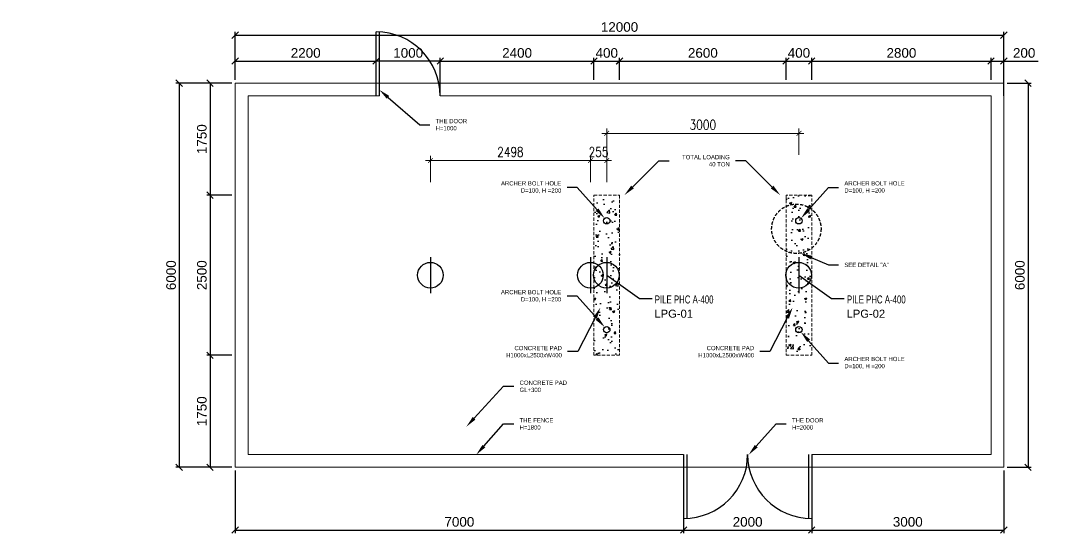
# Model space of a CAD drawing. Extents: x -1041800 to 1211622, y -13029 to 106851.
# Drawn here: x 88955 to 105167, y 17545 to 25549 of the extents above; entities that cross this region are included whole.
import ezdxf
from ezdxf import colors
from ezdxf.entities.mleader import LeaderData, LeaderLine
from ezdxf.math import Vec2, Vec3

# ---------------------------------------------------------------- set-up
doc = ezdxf.new("R2010")
doc.units = 0
doc.header["$MEASUREMENT"] = 0
doc.linetypes.add('CONTINOUS', pattern=[0])
doc.linetypes.add('DASHEDX2', pattern=[1.5, 1, -0.5])
doc.layers.get('0').update_dxf_attribs({"lineweight": 5})
doc.layers.add('Dimension', color=14, linetype='Continuous')
doc.layers.add('VAN', color=7, linetype='Continuous')
doc.layers.add('SUPPORT', color=251, linetype='Continuous', lineweight=5)
doc.styles.add('Arial_1', font='arial.ttf', dxfattribs={"height": 45})
doc.styles.add('DIM', font='romans.shx', dxfattribs={"width": 0.8})
doc.styles.get("Standard").update_dxf_attribs({"font": 'arial.ttf'})
doc.dimstyles.new('20', dxfattribs={"dimscale": 20, "dimtxt": 2, "dimasz": 1, "dimexe": 1, "dimexo": 0, "dimgap": 0.8, "dimtad": 1, "dimdec": 0, "dimzin": 13, "dimdsep": 46, "dimtxsty": 'Standard', "dimblk": 'ARCHTICK', "dimcen": 1, "dimdle": 1, "dimclrd": 14, "dimclre": 14, "dimclrt": 3, "dimadec": 0, "dimazin": 0, "dimtfac": 1, "dimtdec": 0, "dimtix": 1, "dimtmove": 1, "dimatfit": 3, "dimldrblk": 'ARCHTICK', "dimfxl": 8, "dimfxlon": 1, "dimtolj": 1, "dimtzin": 13, "dimarcsym": 0})
doc.dimstyles.new('AD-75', dxfattribs={"dimscale": 75, "dimtxt": 2, "dimasz": 1, "dimexe": 1, "dimexo": 0, "dimgap": 0.8, "dimtad": 1, "dimdec": 0, "dimzin": 0, "dimdsep": 46, "dimtxsty": 'DIM', "dimblk": 'ARCHTICK', "dimcen": 0.09, "dimdle": 1, "dimclrd": 14, "dimclre": 14, "dimclrt": 7, "dimadec": 0, "dimazin": 0, "dimtfac": 1, "dimtdec": 0, "dimtix": 1, "dimtmove": 2, "dimatfit": 3, "dimldrblk": 'DOT', "dimfxl": 4.5, "dimfxlon": 1, "dimtolj": 1, "dimtzin": 0, "dimlwd": 13, "dimlwe": 13, "dimarcsym": 0})
doc.dimstyles.new('TL100', dxfattribs={"dimscale": 0, "dimtxt": 200, "dimasz": 100, "dimexe": 50, "dimexo": 50, "dimgap": 50, "dimtad": 1, "dimdec": 0, "dimtxsty": 'Standard', "dimblk": 'OBLIQUE', "dimcen": 2.5, "dimclrd": 6, "dimclre": 6, "dimclrt": 3, "dimadec": 0, "dimazin": 0, "dimtfac": 1, "dimtdec": 0, "dimtmove": 0, "dimatfit": 3, "dimldrblk": 'OBLIQUE', "dimfxl": 1, "dimarcsym": 0})

# ---------------------------------------------------------------- blocks, each defined once
blk = doc.blocks.new('_Oblique')
at = {"color": 0, "linetype": 'ByBlock', "lineweight": -2}
blk.add_line((-0.5, -0.5), (0.5, 0.5), dxfattribs=at)
blk = doc.blocks.new('*D136')
at = {"layer": 'Defpoints', "color": 0, "transparency": 16777216}
for p in [(104302, 24575), (104302, 18575), (104680, 18575)]:
    blk.add_point(p, dxfattribs=at)
at = {"layer": 'VAN', "color": 6, "lineweight": -2, "transparency": 16777216}
for p, q in [((104352, 24575), (104730, 24575)), ((104680, 24575), (104680, 18575)), ((104352, 18575), (104730, 18575))]:
    blk.add_line(p, q, dxfattribs=at)
at = {"layer": 'VAN', "color": 6, "lineweight": -2, "transparency": 16777216, "xscale": 100, "yscale": 100, "zscale": 100}
for p, rotation in [((104680, 24575), 90), ((104680, 18575), 270)]:
    blk.add_blockref('_Oblique', p, dxfattribs=dict(at, rotation=rotation))
at = {"layer": 'VAN', "color": 3, "transparency": 16777216, "insert": (104553, 21575), "char_height": 150, "attachment_point": 5, "rotation": 90}
blk.add_mtext('6000', dxfattribs=at)
blk = doc.blocks.new('*D137')
at = {"layer": 'Defpoints', "color": 0, "transparency": 16777216}
for p in [(104302, 25324), (92302, 24575), (104302, 24325)]:
    blk.add_point(p, dxfattribs=at)
at = {"layer": 'VAN', "color": 6, "lineweight": -2, "transparency": 16777216}
for p, q in [((92302, 24625), (92302, 25374)), ((92302, 25324), (104302, 25324)), ((104302, 24375), (104302, 25374))]:
    blk.add_line(p, q, dxfattribs=at)
at = {"layer": 'VAN', "color": 6, "lineweight": -2, "transparency": 16777216, "xscale": 100, "yscale": 100, "zscale": 100, "rotation": 180}
blk.add_blockref('_Oblique', (92302, 25324), dxfattribs=at)
at = {"layer": 'VAN', "color": 6, "lineweight": -2, "transparency": 16777216, "xscale": 100, "yscale": 100, "zscale": 100}
blk.add_blockref('_Oblique', (104302, 25324), dxfattribs=at)
at = {"layer": 'VAN', "color": 3, "transparency": 16777216, "insert": (98302, 25451), "char_height": 150, "attachment_point": 5}
blk.add_mtext('12000', dxfattribs=at)
blk = doc.blocks.new('*D148')
at = {"layer": 'Defpoints', "color": 0, "transparency": 16777216}
for p in [(94503, 24920), (92302, 24575), (94503, 24575)]:
    blk.add_point(p, dxfattribs=at)
at = {"layer": 'VAN', "color": 6, "lineweight": -2, "transparency": 16777216}
for p, q in [((92302, 24625), (92302, 24970)), ((94503, 24625), (94503, 24970)), ((92302, 24920), (94503, 24920))]:
    blk.add_line(p, q, dxfattribs=at)
at = {"layer": 'VAN', "color": 6, "lineweight": -2, "transparency": 16777216, "xscale": 100, "yscale": 100, "zscale": 100, "rotation": 180}
blk.add_blockref('_Oblique', (92302, 24920), dxfattribs=at)
at = {"layer": 'VAN', "color": 6, "lineweight": -2, "transparency": 16777216, "xscale": 100, "yscale": 100, "zscale": 100}
blk.add_blockref('_Oblique', (94503, 24920), dxfattribs=at)
at = {"layer": 'VAN', "color": 3, "transparency": 16777216, "insert": (93403, 25046), "char_height": 150, "attachment_point": 5}
blk.add_mtext('2200', dxfattribs=at)
blk = doc.blocks.new('*D138')
at = {"layer": 'Defpoints', "color": 0, "transparency": 16777216}
for p in [(97903, 24920), (97903, 24575), (95503, 24375)]:
    blk.add_point(p, dxfattribs=at)
at = {"layer": 'VAN', "color": 6, "lineweight": -2, "transparency": 16777216}
for p, q in [((95503, 24425), (95503, 24970)), ((97903, 24625), (97903, 24970)), ((95503, 24920), (97903, 24920))]:
    blk.add_line(p, q, dxfattribs=at)
at = {"layer": 'VAN', "color": 6, "lineweight": -2, "transparency": 16777216, "xscale": 100, "yscale": 100, "zscale": 100, "rotation": 180}
blk.add_blockref('_Oblique', (95503, 24920), dxfattribs=at)
at = {"layer": 'VAN', "color": 6, "lineweight": -2, "transparency": 16777216, "xscale": 100, "yscale": 100, "zscale": 100}
blk.add_blockref('_Oblique', (97903, 24920), dxfattribs=at)
at = {"layer": 'VAN', "color": 3, "transparency": 16777216, "insert": (96703, 25046), "char_height": 150, "attachment_point": 5}
blk.add_mtext('2400', dxfattribs=at)
blk = doc.blocks.new('*D139')
at = {"layer": 'Defpoints', "color": 0, "transparency": 16777216}
for p in [(98303, 24920), (97903, 24575), (98303, 24575)]:
    blk.add_point(p, dxfattribs=at)
at = {"layer": 'VAN', "color": 6, "lineweight": -2, "transparency": 16777216}
for p, q in [((97903, 24625), (97903, 24970)), ((98303, 24625), (98303, 24970)), ((97903, 24920), (98303, 24920))]:
    blk.add_line(p, q, dxfattribs=at)
at = {"layer": 'VAN', "color": 6, "lineweight": -2, "transparency": 16777216, "xscale": 100, "yscale": 100, "zscale": 100, "rotation": 180}
blk.add_blockref('_Oblique', (97903, 24920), dxfattribs=at)
at = {"layer": 'VAN', "color": 6, "lineweight": -2, "transparency": 16777216, "xscale": 100, "yscale": 100, "zscale": 100}
blk.add_blockref('_Oblique', (98303, 24920), dxfattribs=at)
at = {"layer": 'VAN', "color": 3, "transparency": 16777216, "insert": (98103, 25046), "char_height": 150, "attachment_point": 5}
blk.add_mtext('400', dxfattribs=at)
blk = doc.blocks.new('*D140')
at = {"layer": 'Defpoints', "color": 0, "transparency": 16777216}
for p in [(104102, 24920), (101303, 24575), (104102, 24575)]:
    blk.add_point(p, dxfattribs=at)
at = {"layer": 'VAN', "color": 6, "lineweight": -2, "transparency": 16777216}
for p, q in [((101303, 24625), (101303, 24970)), ((104102, 24625), (104102, 24970)), ((101303, 24920), (104102, 24920))]:
    blk.add_line(p, q, dxfattribs=at)
at = {"layer": 'VAN', "color": 6, "lineweight": -2, "transparency": 16777216, "xscale": 100, "yscale": 100, "zscale": 100, "rotation": 180}
blk.add_blockref('_Oblique', (101303, 24920), dxfattribs=at)
at = {"layer": 'VAN', "color": 6, "lineweight": -2, "transparency": 16777216, "xscale": 100, "yscale": 100, "zscale": 100}
blk.add_blockref('_Oblique', (104102, 24920), dxfattribs=at)
at = {"layer": 'VAN', "color": 3, "transparency": 16777216, "insert": (102703, 25046), "char_height": 150, "attachment_point": 5}
blk.add_mtext('2800', dxfattribs=at)
blk = doc.blocks.new('*D149')
at = {"layer": 'Defpoints', "color": 0, "transparency": 16777216}
for p in [(104302, 24920), (104102, 24575), (104302, 24575)]:
    blk.add_point(p, dxfattribs=at)
at = {"layer": 'VAN', "color": 6, "lineweight": -2, "transparency": 16777216}
for p, q in [((104102, 24625), (104102, 24970)), ((104302, 24625), (104302, 24970)), ((104102, 24920), (104302, 24920)), ((104302, 24920), (104836, 24920))]:
    blk.add_line(p, q, dxfattribs=at)
at = {"layer": 'VAN', "color": 6, "lineweight": -2, "transparency": 16777216, "xscale": 100, "yscale": 100, "zscale": 100, "rotation": 180}
blk.add_blockref('_Oblique', (104102, 24920), dxfattribs=at)
at = {"layer": 'VAN', "color": 6, "lineweight": -2, "transparency": 16777216, "xscale": 100, "yscale": 100, "zscale": 100}
blk.add_blockref('_Oblique', (104302, 24920), dxfattribs=at)
at = {"layer": 'VAN', "color": 3, "transparency": 16777216, "insert": (104619, 25046), "char_height": 150, "attachment_point": 5}
blk.add_mtext('200', dxfattribs=at)
blk = doc.blocks.new('*D150')
at = {"layer": 'Defpoints', "color": 0, "transparency": 16777216}
for p in [(92302, 24575), (91909, 22825), (92302, 22825)]:
    blk.add_point(p, dxfattribs=at)
at = {"layer": 'VAN', "color": 6, "lineweight": -2, "transparency": 16777216}
for p, q in [((92252, 24575), (91859, 24575)), ((91909, 24575), (91909, 22825)), ((92252, 22825), (91859, 22825))]:
    blk.add_line(p, q, dxfattribs=at)
at = {"layer": 'VAN', "color": 6, "lineweight": -2, "transparency": 16777216, "xscale": 100, "yscale": 100, "zscale": 100}
for p, rotation in [((91909, 24575), 90), ((91909, 22825), 270)]:
    blk.add_blockref('_Oblique', p, dxfattribs=dict(at, rotation=rotation))
at = {"layer": 'VAN', "color": 3, "transparency": 16777216, "insert": (91782, 23700), "char_height": 150, "attachment_point": 5, "rotation": 90}
blk.add_mtext('1750', dxfattribs=at)
blk = doc.blocks.new('*D141')
at = {"layer": 'Defpoints', "color": 0, "transparency": 16777216}
for p in [(92302, 22825), (91909, 20325), (92302, 20325)]:
    blk.add_point(p, dxfattribs=at)
at = {"layer": 'VAN', "color": 6, "lineweight": -2, "transparency": 16777216}
for p, q in [((92252, 22825), (91859, 22825)), ((91909, 22825), (91909, 20325)), ((92252, 20325), (91859, 20325))]:
    blk.add_line(p, q, dxfattribs=at)
at = {"layer": 'VAN', "color": 6, "lineweight": -2, "transparency": 16777216, "xscale": 100, "yscale": 100, "zscale": 100}
for p, rotation in [((91909, 22825), 90), ((91909, 20325), 270)]:
    blk.add_blockref('_Oblique', p, dxfattribs=dict(at, rotation=rotation))
at = {"layer": 'VAN', "color": 3, "transparency": 16777216, "insert": (91782, 21575), "char_height": 150, "attachment_point": 5, "rotation": 90}
blk.add_mtext('2500', dxfattribs=at)
blk = doc.blocks.new('*D142')
at = {"layer": 'Defpoints', "color": 0, "transparency": 16777216}
for p in [(92302, 20325), (91909, 18575), (92302, 18575)]:
    blk.add_point(p, dxfattribs=at)
at = {"layer": 'VAN', "color": 6, "lineweight": -2, "transparency": 16777216}
for p, q in [((92252, 20325), (91859, 20325)), ((91909, 20325), (91909, 18575)), ((92252, 18575), (91859, 18575))]:
    blk.add_line(p, q, dxfattribs=at)
at = {"layer": 'VAN', "color": 6, "lineweight": -2, "transparency": 16777216, "xscale": 100, "yscale": 100, "zscale": 100}
for p, rotation in [((91909, 20325), 90), ((91909, 18575), 270)]:
    blk.add_blockref('_Oblique', p, dxfattribs=dict(at, rotation=rotation))
at = {"layer": 'VAN', "color": 3, "transparency": 16777216, "insert": (91782, 19450), "char_height": 150, "attachment_point": 5, "rotation": 90}
blk.add_mtext('1750', dxfattribs=at)
blk = doc.blocks.new('*D151')
at = {"layer": 'Defpoints', "color": 0, "transparency": 16777216}
for p in [(92302, 24575), (91428, 18575), (92302, 18575)]:
    blk.add_point(p, dxfattribs=at)
at = {"layer": 'VAN', "color": 6, "lineweight": -2, "transparency": 16777216}
for p, q in [((92252, 24575), (91378, 24575)), ((91428, 24575), (91428, 18575)), ((92252, 18575), (91378, 18575))]:
    blk.add_line(p, q, dxfattribs=at)
at = {"layer": 'VAN', "color": 6, "lineweight": -2, "transparency": 16777216, "xscale": 100, "yscale": 100, "zscale": 100}
for p, rotation in [((91428, 24575), 90), ((91428, 18575), 270)]:
    blk.add_blockref('_Oblique', p, dxfattribs=dict(at, rotation=rotation))
at = {"layer": 'VAN', "color": 3, "transparency": 16777216, "insert": (91302, 21575), "char_height": 150, "attachment_point": 5, "rotation": 90}
blk.add_mtext('6000', dxfattribs=at)
blk = doc.blocks.new('*D143')
at = {"layer": 'Defpoints', "color": 0, "transparency": 16777216}
for p in [(94503, 24920), (94503, 24575), (95503, 24375)]:
    blk.add_point(p, dxfattribs=at)
at = {"layer": 'VAN', "color": 6, "lineweight": -2, "transparency": 16777216}
for p, q in [((94503, 24625), (94503, 24970)), ((95503, 24425), (95503, 24970)), ((95503, 24920), (94503, 24920))]:
    blk.add_line(p, q, dxfattribs=at)
at = {"layer": 'VAN', "color": 6, "lineweight": -2, "transparency": 16777216, "xscale": 100, "yscale": 100, "zscale": 100, "rotation": 180}
blk.add_blockref('_Oblique', (94503, 24920), dxfattribs=at)
at = {"layer": 'VAN', "color": 6, "lineweight": -2, "transparency": 16777216, "xscale": 100, "yscale": 100, "zscale": 100}
blk.add_blockref('_Oblique', (95503, 24920), dxfattribs=at)
at = {"layer": 'VAN', "color": 3, "transparency": 16777216, "insert": (95003, 25046), "char_height": 150, "attachment_point": 5}
blk.add_mtext('1000', dxfattribs=at)
blk = doc.blocks.new('*D152')
at = {"layer": 'Defpoints', "color": 0, "transparency": 16777216}
for p in [(99302, 18775), (92302, 18575), (99302, 17595)]:
    blk.add_point(p, dxfattribs=at)
at = {"layer": 'VAN', "color": 6, "lineweight": -2, "transparency": 16777216}
for p, q in [((99302, 18725), (99302, 17545)), ((92302, 18525), (92302, 17545)), ((92302, 17595), (99302, 17595))]:
    blk.add_line(p, q, dxfattribs=at)
at = {"layer": 'VAN', "color": 6, "lineweight": -2, "transparency": 16777216, "xscale": 100, "yscale": 100, "zscale": 100, "rotation": 180}
blk.add_blockref('_Oblique', (92302, 17595), dxfattribs=at)
at = {"layer": 'VAN', "color": 6, "lineweight": -2, "transparency": 16777216, "xscale": 100, "yscale": 100, "zscale": 100}
blk.add_blockref('_Oblique', (99302, 17595), dxfattribs=at)
at = {"layer": 'VAN', "color": 3, "transparency": 16777216, "insert": (95802, 17722), "char_height": 150, "attachment_point": 5}
blk.add_mtext('7000', dxfattribs=at)
blk = doc.blocks.new('*D153')
at = {"layer": 'Defpoints', "color": 0, "transparency": 16777216}
for p in [(99302, 18775), (101302, 18775), (101302, 17595)]:
    blk.add_point(p, dxfattribs=at)
at = {"layer": 'VAN', "color": 6, "lineweight": -2, "transparency": 16777216}
for p, q in [((99302, 18725), (99302, 17545)), ((101302, 18725), (101302, 17545)), ((99302, 17595), (101302, 17595))]:
    blk.add_line(p, q, dxfattribs=at)
at = {"layer": 'VAN', "color": 6, "lineweight": -2, "transparency": 16777216, "xscale": 100, "yscale": 100, "zscale": 100, "rotation": 180}
blk.add_blockref('_Oblique', (99302, 17595), dxfattribs=at)
at = {"layer": 'VAN', "color": 6, "lineweight": -2, "transparency": 16777216, "xscale": 100, "yscale": 100, "zscale": 100}
blk.add_blockref('_Oblique', (101302, 17595), dxfattribs=at)
at = {"layer": 'VAN', "color": 3, "transparency": 16777216, "insert": (100302, 17722), "char_height": 150, "attachment_point": 5}
blk.add_mtext('2000', dxfattribs=at)
blk = doc.blocks.new('*D154')
at = {"layer": 'Defpoints', "color": 0, "transparency": 16777216}
for p in [(101302, 18775), (104302, 18575), (104302, 17595)]:
    blk.add_point(p, dxfattribs=at)
at = {"layer": 'VAN', "color": 6, "lineweight": -2, "transparency": 16777216}
for p, q in [((101302, 18725), (101302, 17545)), ((104302, 18525), (104302, 17545)), ((101302, 17595), (104302, 17595))]:
    blk.add_line(p, q, dxfattribs=at)
at = {"layer": 'VAN', "color": 6, "lineweight": -2, "transparency": 16777216, "xscale": 100, "yscale": 100, "zscale": 100, "rotation": 180}
blk.add_blockref('_Oblique', (101302, 17595), dxfattribs=at)
at = {"layer": 'VAN', "color": 6, "lineweight": -2, "transparency": 16777216, "xscale": 100, "yscale": 100, "zscale": 100}
blk.add_blockref('_Oblique', (104302, 17595), dxfattribs=at)
at = {"layer": 'VAN', "color": 3, "transparency": 16777216, "insert": (102802, 17722), "char_height": 150, "attachment_point": 5}
blk.add_mtext('3000', dxfattribs=at)
blk = doc.blocks.new('*D155')
at = {"layer": 'Defpoints', "color": 0, "transparency": 16777216}
for p in [(100903, 24920), (98302, 24575), (100903, 24575)]:
    blk.add_point(p, dxfattribs=at)
at = {"layer": 'VAN', "color": 6, "lineweight": -2, "transparency": 16777216}
for p, q in [((98302, 24625), (98302, 24970)), ((100903, 24625), (100903, 24970)), ((98302, 24920), (100903, 24920))]:
    blk.add_line(p, q, dxfattribs=at)
at = {"layer": 'VAN', "color": 6, "lineweight": -2, "transparency": 16777216, "xscale": 100, "yscale": 100, "zscale": 100, "rotation": 180}
blk.add_blockref('_Oblique', (98302, 24920), dxfattribs=at)
at = {"layer": 'VAN', "color": 6, "lineweight": -2, "transparency": 16777216, "xscale": 100, "yscale": 100, "zscale": 100}
blk.add_blockref('_Oblique', (100903, 24920), dxfattribs=at)
at = {"layer": 'VAN', "color": 3, "transparency": 16777216, "insert": (99603, 25046), "char_height": 150, "attachment_point": 5}
blk.add_mtext('2600', dxfattribs=at)
blk = doc.blocks.new('*D156')
at = {"layer": 'Defpoints', "color": 0, "transparency": 16777216}
for p in [(101303, 24920), (100903, 24575), (101303, 24575)]:
    blk.add_point(p, dxfattribs=at)
at = {"layer": 'VAN', "color": 6, "lineweight": -2, "transparency": 16777216}
for p, q in [((100903, 24625), (100903, 24970)), ((101303, 24625), (101303, 24970)), ((100903, 24920), (101303, 24920))]:
    blk.add_line(p, q, dxfattribs=at)
at = {"layer": 'VAN', "color": 6, "lineweight": -2, "transparency": 16777216, "xscale": 100, "yscale": 100, "zscale": 100, "rotation": 180}
blk.add_blockref('_Oblique', (100903, 24920), dxfattribs=at)
at = {"layer": 'VAN', "color": 6, "lineweight": -2, "transparency": 16777216, "xscale": 100, "yscale": 100, "zscale": 100}
blk.add_blockref('_Oblique', (101303, 24920), dxfattribs=at)
at = {"layer": 'VAN', "color": 3, "transparency": 16777216, "insert": (101103, 25046), "char_height": 150, "attachment_point": 5}
blk.add_mtext('400', dxfattribs=at)
blk = doc.blocks.new('_ArchTick')
at = {"color": 0, "linetype": 'ByBlock', "const_width": 0.15}
blk.add_lwpolyline([(-0.5, -0.5), (0.5, 0.5)], dxfattribs=at)
blk = doc.blocks.new('*D284')
at = {"layer": 'Defpoints', "color": 0, "transparency": 16777216}
for p in [(98103, 23791), (98103, 23167), (101103, 22825)]:
    blk.add_point(p, dxfattribs=at)
at = {"layer": 'Dimension', "color": 14, "linetype": 'CONTINOUS', "lineweight": 13, "transparency": 16777216}
for p, q in [((98103, 23453), (98103, 23866)), ((101103, 23453), (101103, 23866)), ((101178, 23791), (98028, 23791))]:
    blk.add_line(p, q, dxfattribs=at)
at = {"layer": 'Dimension', "color": 14, "lineweight": 13, "transparency": 16777216, "xscale": 75, "yscale": 75, "zscale": 75, "rotation": 180}
blk.add_blockref('_ArchTick', (98103, 23791), dxfattribs=at)
at = {"layer": 'Dimension', "color": 14, "lineweight": 13, "transparency": 16777216, "xscale": 75, "yscale": 75, "zscale": 75}
blk.add_blockref('_ArchTick', (101103, 23791), dxfattribs=at)
at = {"layer": 'Dimension', "color": 7, "transparency": 16777216, "insert": (99603, 23926), "char_height": 150, "attachment_point": 5, "style": 'DIM'}
blk.add_mtext('\\A1;3000', dxfattribs=at)
blk = doc.blocks.new('_Dot')
at = {"color": 0, "linetype": 'ByBlock', "lineweight": -2}
blk.add_line((-0.5, 0), (-1, 0), dxfattribs=at)
at = {"color": 0, "linetype": 'ByBlock', "const_width": 0.5}
blk.add_lwpolyline([(-0.25, 0, 1), (0.25, 0, 1)], format="xyb", close=True, dxfattribs=at)
blk = doc.blocks.new('*D287')
at = {"layer": 'Defpoints', "color": 0, "transparency": 16777216}
for p in [(95350, 23365), (95350, 21575), (97848, 21575)]:
    blk.add_point(p, dxfattribs=at)
at = {"layer": 'Dimension', "color": 14, "linetype": 'CONTINOUS', "lineweight": 13, "transparency": 16777216}
for p, q in [((97923, 23365), (95275, 23365)), ((95350, 23027), (95350, 23440)), ((97848, 23027), (97848, 23440))]:
    blk.add_line(p, q, dxfattribs=at)
at = {"layer": 'Dimension', "color": 14, "lineweight": 13, "transparency": 16777216, "xscale": 75, "yscale": 75, "zscale": 75, "rotation": 180}
blk.add_blockref('_ArchTick', (95350, 23365), dxfattribs=at)
at = {"layer": 'Dimension', "color": 14, "lineweight": 13, "transparency": 16777216, "xscale": 75, "yscale": 75, "zscale": 75}
blk.add_blockref('_ArchTick', (97848, 23365), dxfattribs=at)
at = {"layer": 'Dimension', "color": 7, "transparency": 16777216, "insert": (96599, 23500), "char_height": 150, "attachment_point": 5, "style": 'DIM'}
blk.add_mtext('\\A1;2498', dxfattribs=at)
blk = doc.blocks.new('*D289')
at = {"layer": 'Defpoints', "color": 0, "transparency": 16777216}
for p in [(98103, 23365), (97848, 21855), (98103, 21855)]:
    blk.add_point(p, dxfattribs=at)
at = {"layer": 'Dimension', "color": 14, "linetype": 'CONTINOUS', "lineweight": 13, "transparency": 16777216}
for p, q in [((97848, 23365), (97773, 23365)), ((97848, 23027), (97848, 23440)), ((97848, 23365), (98103, 23365)), ((98103, 23027), (98103, 23440)), ((98103, 23365), (98178, 23365))]:
    blk.add_line(p, q, dxfattribs=at)
at = {"layer": 'Dimension', "color": 14, "lineweight": 13, "transparency": 16777216, "xscale": 75, "yscale": 75, "zscale": 75}
blk.add_blockref('_ArchTick', (97848, 23365), dxfattribs=at)
at = {"layer": 'Dimension', "color": 14, "lineweight": 13, "transparency": 16777216, "xscale": 75, "yscale": 75, "zscale": 75, "rotation": 180}
blk.add_blockref('_ArchTick', (98103, 23365), dxfattribs=at)
at = {"layer": 'Dimension', "color": 7, "transparency": 16777216, "insert": (97975, 23500), "char_height": 150, "attachment_point": 5, "style": 'DIM'}
blk.add_mtext('\\A1;255', dxfattribs=at)

msp = doc.modelspace()

# ---------------------------------------------------------------- hatches: boundary and pattern name
at = {"layer": 'VAN'}
h = msp.add_hatch(dxfattribs=at)
h.set_pattern_fill('AR-CONC', color=0, scale=50)
h.set_pattern_definition([(50, (-395583.23, -292097.8), (358.63009, -31.37607), [37.5, -412.5]), (355, (-395583.23, -292097.8), (-69.37567, 376.09607), [30, -330]), (100.451444, (-395553.34, -292100.4), (289.25442, 344.72), [31.8701, -350.57106]), (46.1842, (-395583.23, -291997.8), (533.62067, -82.75964), [56.25, -618.75]), (96.63564, (-395538.76, -292004.7), (467.33097, 487.0593), [47.80517, -525.8569]), (351.18416, (-395583.23, -291997.8), (467.33097, 487.0593), [45, -495]), (21, (-395533.23, -292022.8), (298.45353, -201.30945), [37.5, -412.5]), (326, (-395533.23, -292022.8), (121.65767, 362.57502), [30, -330]), (71.451445, (-395508.36, -292039.57), (420.11119, 161.26558), [31.8701, -350.57106]), (37.5, (-395583.23, -292097.8), (6.079928, 166.446927), [0, -326, 0, -335, 0, -331.25]), (7.5, (-395583.23, -292097.8), (131.53477, 197.205856), [0, -191, 0, -318.5, 0, -126.25]), (327.5, (-395694.73, -292097.8), (266.911218, -11.277436), [0, -125, 0, -390, 0, -517.5]), (317.5, (-395744.73, -292097.8), (291.593085, 50.05249), [0, -162.5, 0, -259, 0, -367.5])])
h.paths.add_polyline_path([(100902.6, 22825.3), (100902.6, 20325.3), (101302.6, 20325.3), (101302.6, 22825.3)])
h.paths.add_polyline_path([(98302.6, 20325.3), (98302.6, 22825.3), (97902.6, 22825.3), (97902.6, 20325.3)])

# ---------------------------------------------------------------- linework, layer by layer
at = {"layer": 'Dimension'}
for points in [[(95349.9, 21854.7), (95349.9, 21295.9)], [(97847.8, 21854.7), (97847.8, 21295.9)], [(98102.6, 21854.7), (98102.6, 21295.9)], [(101102.6, 21854.7), (101102.6, 21295.9)]]:
    msp.add_lwpolyline(points, dxfattribs=at)
for centre in [(95349.9, 21575.3), (97847.8, 21575.3), (98098, 21575.3), (101098, 21575.3)]:
    msp.add_circle(centre, 200, dxfattribs=at)
at = {"layer": 'SUPPORT', "color": 252, "lineweight": 5}
msp.add_lwpolyline([(92302.5, 18575.3), (104302.5, 18575.3), (104302.5, 24575.3), (92302.5, 24575.3)], close=True, dxfattribs=at)
for points in [[(94552.7, 24375.3), (92502.5, 24375.3), (92502.5, 18775.3), (99302.5, 18775.3)], [(101302.5, 18775.3), (104102.5, 18775.3), (104102.5, 24375.3), (95502.7, 24375.3)]]:
    msp.add_lwpolyline(points, dxfattribs=at)
at = {"layer": 'SUPPORT', "color": 252, "linetype": 'DASHEDX2', "lineweight": 5, "ltscale": 50}
for points in [[(97902.6, 22825.3), (98302.6, 22825.3), (98302.6, 20325.3), (97902.6, 20325.3)], [(101302.6, 22825.3), (100902.6, 22825.3), (100902.6, 20325.3), (101302.6, 20325.3)]]:
    msp.add_lwpolyline(points, close=True, dxfattribs=at)
at = {"layer": 'VAN', "color": 0}
for p, q in [((94502.7, 24375.3), (94502.7, 25375.3)), ((94552.7, 24375.3), (94552.7, 25375.3)), ((99302.5, 18775.3), (99302.5, 17775.3)), ((99352.5, 18775.3), (99352.5, 17775.3)), ((101252.5, 18775.3), (101252.5, 17775.3)), ((101302.5, 18775.3), (101302.5, 17775.3))]:
    msp.add_line(p, q, dxfattribs=at)
at = {"layer": 'VAN', "color": 0, "linetype": 'DASHEDX2', "ltscale": 50}
msp.add_circle((101062.5, 22300.5), 385.4, dxfattribs=at)
at = {"layer": 'VAN', "color": 0}
for centre in [(98102.5, 22425.3), (101102.6, 22425.3), (98102.5, 20725.3), (101102.6, 20725.3)]:
    msp.add_circle(centre, 50, dxfattribs=at)
for centre, start, end in [((94502.7, 24375.3), 0, 90), ((99302.5, 18775.3), 270, 0), ((101302.5, 18775.3), 180, 270)]:
    msp.add_arc(centre, 1000, start, end, dxfattribs=at)

# ---------------------------------------------------------------- texts
at = {"layer": 'Dimension', "style": 'Arial_1', "width": 0.7}
for p in [(98852.3, 21134.1), (101852.3, 21134.1)]:
    msp.add_text('PILE PHC A-400', height=125, dxfattribs=at).set_placement(p)
at = {"layer": 'Dimension', "char_height": 125, "attachment_point": 2, "style": 'Arial_1'}
for s, insert in [('LPG-01', (99148.1, 21036.5)), ('LPG-02', (102148.1, 21036.5))]:
    msp.add_mtext_dynamic_manual_height_columns(s, width=3809.737, gutter_width=1, heights=[0], dxfattribs=dict(at, insert=insert))

# ---------------------------------------------------------------- dimensions: what is measured, and where the dimension line sits
at = {"layer": 'Dimension'}
for base, p1, p2, picture, middle in [((98102.6, 23790.5), (101102.6, 22825.3), (98102.6, 23166.6), '*D284', (99602.6, 23925.5)), ((95349.9, 23364.8), (97847.8, 21575.3), (95349.9, 21575.3), '*D287', (96598.8, 23499.8)), ((98102.6, 23364.8), (97847.8, 21854.7), (98102.6, 21854.7), '*D289', (97975.2, 23499.8))]:
    dim = msp.add_linear_dim(base=base, p1=p1, p2=p2, dimstyle='AD-75', dxfattribs=at)
    dim.commit()
    dim.dimension.update_dxf_attribs({"geometry": picture, "text_midpoint": middle})
at = {"layer": 'VAN', "color": 0}
for base, p1, p2, picture, middle in [((104302.5, 25324.3), (92302.5, 24575.3), (104302.5, 24325.3), '*D137', (98302.5, 25450.9)), ((94502.7, 24919.6), (92302.5, 24575.3), (94502.7, 24575.3), '*D148', (93402.6, 25046.1)), ((94502.7, 24919.6), (95502.7, 24375.3), (94502.7, 24575.3), '*D143', (95002.7, 25046.1)), ((97902.6, 24919.6), (95502.7, 24375.3), (97902.6, 24575.3), '*D138', (96702.6, 25046.1)), ((100902.6, 24919.6), (98302.5, 24575.3), (100902.6, 24575.3), '*D155', (99602.5, 25046.1)), ((104102.5, 24919.6), (101302.6, 24575.3), (104102.5, 24575.3), '*D140', (102702.5, 25046.1)), ((104302.5, 24919.6), (104102.5, 24575.3), (104302.5, 24575.3), '*D149', (104619.2, 25046.1)), ((99302.5, 17595.1), (92302.5, 18575.3), (99302.5, 18775.3), '*D152', (95802.5, 17721.7)), ((101302.5, 17595.1), (99302.5, 18775.3), (101302.5, 18775.3), '*D153', (100302.5, 17721.7)), ((104302.5, 17595.1), (101302.5, 18775.3), (104302.5, 18575.3), '*D154', (102802.5, 17721.8))]:
    dim = msp.add_linear_dim(base=base, p1=p1, p2=p2, dimstyle='TL100', override={"dimscale": 1, "dimtxt": 150}, dxfattribs=at)
    dim.commit()
    dim.dimension.update_dxf_attribs({"geometry": picture, "text_midpoint": middle})
for base, p1, p2, picture, middle in [((98302.6, 24919.6), (97902.6, 24575.3), (98302.6, 24575.3), '*D139', (98102.6, 24919.6)), ((101302.6, 24919.6), (100902.6, 24575.3), (101302.6, 24575.3), '*D156', (101102.6, 24919.6))]:
    dim = msp.add_linear_dim(base=base, p1=p1, p2=p2, dimstyle='TL100', override={"dimscale": 1, "dimtxt": 150}, dxfattribs=at)
    dim.commit()
    dim.dimension.update_dxf_attribs({"geometry": picture, "text_midpoint": middle, "dimtype": 160})
for base, p1, p2, picture, middle in [((91428.2, 18575.3), (92302.5, 24575.3), (92302.5, 18575.3), '*D151', (91301.6, 21575.3)), ((91908.7, 22825.3), (92302.5, 24575.3), (92302.5, 22825.3), '*D150', (91782.1, 23700.3)), ((104679.9, 18575.3), (104302.5, 24575.3), (104302.5, 18575.3), '*D136', (104553.3, 21575.3)), ((91908.7, 20325.3), (92302.5, 22825.3), (92302.5, 20325.3), '*D141', (91782.1, 21575.3)), ((91908.7, 18575.3), (92302.5, 20325.3), (92302.5, 18575.3), '*D142', (91782.1, 19450.3))]:
    dim = msp.add_linear_dim(base=base, p1=p1, p2=p2, angle=90, dimstyle='TL100', override={"dimscale": 1, "dimtxt": 150}, dxfattribs=at)
    dim.commit()
    dim.dimension.update_dxf_attribs({"geometry": picture, "text_midpoint": middle})

# ---------------------------------------------------------------- leaders
ml = msp.add_multileader_mtext('Standard')
ml.set_content('THE DOOR\\PH=1000', color=256)
ml.set_leader_properties()
ml.build(insert=Vec2(0, 0))
ml.multileader.update_dxf_attribs({"text_left_attachment_type": 2, "text_right_attachment_type": 2, "dogleg_length": 0.36, "arrow_head_size": 180, "scale": 1000})
ctx = ml.context
ctx.base_point, ctx.scale, ctx.char_height, ctx.arrow_head_size, ctx.landing_gap_size, ctx.plane_origin = Vec3(95341.2, 23926.2), 1000, 66.67, 180, 90, Vec3(104275.8, 25441.7)
ctx.left_attachment, ctx.right_attachment = 2, 2
notes = []
notes.append((ctx, [(1, (1, 1, 0), (95182.4, 23926.2), (1, 0), 158.8, [(0, [(94552.7, 24470.6)], 0, [])])]))
ctx.mtext.insert, ctx.mtext.width, ctx.mtext.flow_direction = Vec3(95431.2, 24015.6), 750.005, 5
ml = msp.add_multileader_mtext('Standard')
ml.set_content('TOTAL LOADING\\P40 TON', color=256)
ml.set_leader_properties()
ml.build(insert=Vec2(0, 0))
ml.multileader.update_dxf_attribs({"text_left_attachment_type": 2, "text_right_attachment_type": 2, "dogleg_length": 0.36, "arrow_head_size": 180, "scale": 1000})
ctx = ml.context
ctx.base_point, ctx.scale, ctx.char_height, ctx.arrow_head_size, ctx.landing_gap_size, ctx.plane_origin = Vec3(99196.5, 23362.8), 1000, 66.667, 180, 90, Vec3(108134.5, 23510.9)
ctx.left_attachment, ctx.right_attachment, ctx.text_align_type = 2, 2, 2
notes.append((ctx, [(0, (1, 1, 0), (100272.5, 23362.8), (-1, 0), 158.8, [(0, [(100811.4, 22825.3)], 0, [])])]))
ctx.mtext.insert, ctx.mtext.width, ctx.mtext.alignment, ctx.mtext.flow_direction = Vec3(100023.7, 23452.4), 1100.105, 3, 5
ml = msp.add_multileader_mtext('Standard')
ml.set_content(' ', color=256)
ml.set_leader_properties()
ml.build(insert=Vec2(0, 0))
ml.multileader.update_dxf_attribs({"text_left_attachment_type": 2, "text_right_attachment_type": 2, "dogleg_length": 0.36, "arrow_head_size": 180, "scale": 1000})
ctx = ml.context
ctx.base_point, ctx.scale, ctx.char_height, ctx.arrow_head_size, ctx.landing_gap_size, ctx.plane_origin = Vec3(99075.3, 23362.8), 1000, 66.7, 180, 90, Vec3(91054.4, 23510.9)
ctx.left_attachment, ctx.right_attachment = 2, 2
notes.append((ctx, [(0, (1, 1, 0), (98916.5, 23362.8), (1, 0), 158.8, [(0, [(98377.5, 22825.3)], 0, [])])]))
ctx.mtext.insert, ctx.mtext.width, ctx.mtext.flow_direction = Vec3(99165.3, 23396.1), 1100.105, 5
ml = msp.add_multileader_mtext('Standard')
ml.set_content('ARCHER BOLT HOLE\\PD=100, H =200', color=256)
ml.set_leader_properties()
ml.build(insert=Vec2(0, 0))
ml.multileader.update_dxf_attribs({"text_left_attachment_type": 2, "text_right_attachment_type": 2, "dogleg_length": 0.36, "arrow_head_size": 180, "scale": 1000})
ctx = ml.context
ctx.base_point, ctx.scale, ctx.char_height, ctx.arrow_head_size, ctx.landing_gap_size, ctx.plane_origin = Vec3(96366.1, 22946.7), 1000, 66.667, 180, 90, Vec3(88548.4, 24462.2)
ctx.left_attachment, ctx.right_attachment, ctx.text_align_type = 2, 2, 2
notes.append((ctx, [(1, (1, 1, 0), (97641.8, 22946.7), (-1, 0), 158.8, [(0, [(98070.7, 22463.9)], 0, [])])]))
ctx.mtext.insert, ctx.mtext.width, ctx.mtext.alignment, ctx.mtext.flow_direction = Vec3(97393, 23043.8), 1072.566, 3, 5
ml = msp.add_multileader_mtext('Standard')
ml.set_content('ARCHER BOLT HOLE\\PD=100, H =200', color=256)
ml.set_leader_properties()
ml.build(insert=Vec2(0, 0))
ml.multileader.update_dxf_attribs({"text_left_attachment_type": 2, "text_right_attachment_type": 2, "dogleg_length": 0.36, "arrow_head_size": 180, "scale": 1000})
ctx = ml.context
ctx.base_point, ctx.scale, ctx.char_height, ctx.arrow_head_size, ctx.landing_gap_size, ctx.plane_origin = Vec3(101722.1, 22946.7), 1000, 66.667, 180, 90, Vec3(110656.7, 24462.2)
ctx.left_attachment, ctx.right_attachment = 2, 2
notes.append((ctx, [(1, (1, 1, 0), (101563.3, 22946.7), (1, 0), 158.8, [(0, [(101134.3, 22463.9)], 0, [])])]))
ctx.mtext.insert, ctx.mtext.width, ctx.mtext.flow_direction = Vec3(101812.1, 23043.8), 1072.566, 5
ml = msp.add_multileader_mtext('Standard')
ml.set_content('SEE DETAIL "A"', color=256)
ml.set_leader_properties()
ml.build(insert=Vec2(0, 0))
ml.multileader.update_dxf_attribs({"text_left_attachment_type": 2, "text_right_attachment_type": 2, "dogleg_length": 0.36, "arrow_head_size": 180, "scale": 1000})
ctx = ml.context
ctx.base_point, ctx.scale, ctx.char_height, ctx.arrow_head_size, ctx.landing_gap_size, ctx.plane_origin = Vec3(101722.1, 21736), 1000, 66.667, 180, 90, Vec3(110656.7, 23416.4)
ctx.left_attachment, ctx.right_attachment = 2, 2
notes.append((ctx, [(1, (1, 1, 0), (101563.3, 21736), (1, 0), 158.8, [(0, [(101130, 21921)], 0, [])])]))
ctx.mtext.insert, ctx.mtext.width, ctx.mtext.flow_direction = Vec3(101812.1, 21770.1), 1072.566, 5
ml = msp.add_multileader_mtext('Standard')
ml.set_content('ARCHER BOLT HOLE\\PD=100, H =200', color=256)
ml.set_leader_properties()
ml.build(insert=Vec2(0, 0))
ml.multileader.update_dxf_attribs({"text_left_attachment_type": 2, "text_right_attachment_type": 2, "dogleg_length": 0.36, "arrow_head_size": 180, "scale": 1000})
ctx = ml.context
ctx.base_point, ctx.scale, ctx.char_height, ctx.arrow_head_size, ctx.landing_gap_size, ctx.plane_origin = Vec3(96366.1, 21246.7), 1000, 66.667, 180, 90, Vec3(88548.4, 22762.2)
ctx.left_attachment, ctx.right_attachment, ctx.text_align_type = 2, 2, 2
notes.append((ctx, [(1, (1, 1, 0), (97641.8, 21246.7), (-1, 0), 158.8, [(0, [(98070.7, 20763.9)], 0, [])])]))
ctx.mtext.insert, ctx.mtext.width, ctx.mtext.alignment, ctx.mtext.flow_direction = Vec3(97393, 21343.8), 1072.566, 3, 5
ml = msp.add_multileader_mtext('Standard')
ml.set_content('CONCRETE PAD\\PH1000xL2500xW400', color=256)
ml.set_leader_properties()
ml.build(insert=Vec2(0, 0))
ml.multileader.update_dxf_attribs({"text_left_attachment_type": 2, "text_right_attachment_type": 2, "dogleg_length": 0.36, "arrow_head_size": 180, "scale": 1000})
ctx = ml.context
ctx.base_point, ctx.scale, ctx.char_height, ctx.arrow_head_size, ctx.landing_gap_size, ctx.plane_origin = Vec3(96454.2, 20381.2), 1000, 66.667, 180, 90, Vec3(105512.9, 20529.4)
ctx.left_attachment, ctx.right_attachment, ctx.text_align_type = 2, 2, 2
notes.append((ctx, [(0, (1, 1, 0), (97650.9, 20381.2), (-1, 0), 158.8, [(0, [(98003.6, 21069.7)], 0, [])])]))
ctx.mtext.insert, ctx.mtext.width, ctx.mtext.alignment, ctx.mtext.flow_direction = Vec3(97402.1, 20470.8), 1100.105, 3, 5
ml = msp.add_multileader_mtext('Standard')
ml.set_content('CONCRETE PAD\\PH1000xL2500xW400', color=256)
ml.set_leader_properties()
ml.build(insert=Vec2(0, 0))
ml.multileader.update_dxf_attribs({"text_left_attachment_type": 2, "text_right_attachment_type": 2, "dogleg_length": 0.36, "arrow_head_size": 180, "scale": 1000})
ctx = ml.context
ctx.base_point, ctx.scale, ctx.char_height, ctx.arrow_head_size, ctx.landing_gap_size, ctx.plane_origin = Vec3(99454.2, 20381.2), 1000, 66.667, 180, 90, Vec3(108512.9, 20529.4)
ctx.left_attachment, ctx.right_attachment, ctx.text_align_type = 2, 2, 2
notes.append((ctx, [(0, (1, 1, 0), (100650.9, 20381.2), (-1, 0), 158.8, [(0, [(101003.6, 21069.7)], 0, [])])]))
ctx.mtext.insert, ctx.mtext.width, ctx.mtext.alignment, ctx.mtext.flow_direction = Vec3(100402.1, 20470.8), 1100.105, 3, 5
ml = msp.add_multileader_mtext('Standard')
ml.set_content('ARCHER BOLT HOLE\\PD=100, H =200', color=256)
ml.set_leader_properties()
ml.build(insert=Vec2(0, 0))
ml.multileader.update_dxf_attribs({"text_left_attachment_type": 2, "text_right_attachment_type": 2, "dogleg_length": 0.36, "arrow_head_size": 180, "scale": 1000})
ctx = ml.context
ctx.base_point, ctx.scale, ctx.char_height, ctx.arrow_head_size, ctx.landing_gap_size, ctx.plane_origin = Vec3(101722.1, 20203.9), 1000, 66.667, 180, 90, Vec3(110656.7, 18688.4)
ctx.left_attachment, ctx.right_attachment = 2, 2
notes.append((ctx, [(1, (1, 1, 0), (101563.3, 20203.9), (1, 0), 158.8, [(0, [(101134.3, 20686.7)], 0, [])])]))
ctx.mtext.insert, ctx.mtext.width, ctx.mtext.flow_direction = Vec3(101812.1, 20300.1), 1072.566, 5
ml = msp.add_multileader_mtext('Standard')
ml.set_content('SKID L2500XW2200\\PH150X75', color=256)
ml.set_leader_properties()
ml.build(insert=Vec2(0, 0))
ml.multileader.update_dxf_attribs({"text_left_attachment_type": 2, "text_right_attachment_type": 2, "dogleg_length": 0.36, "arrow_head_size": 180, "scale": 1000})
ctx = ml.context
ctx.base_point, ctx.scale, ctx.char_height, ctx.arrow_head_size, ctx.landing_gap_size, ctx.plane_origin = Vec3(61492, 19899.3), 1000, 66.667, 180, 90, Vec3(70426.6, 20047.5)
ctx.left_attachment, ctx.right_attachment = 2, 2
notes.append((ctx, [(1, (1, 1, 0), (61333.2, 19899.3), (1, 0), 158.8, [(0, [(60749.9, 20384.9)], 0, [])])]))
ctx.mtext.insert, ctx.mtext.width, ctx.mtext.flow_direction = Vec3(61582, 19988.9), 905.617, 5
ml = msp.add_multileader_mtext('Standard')
ml.set_content('CONCRETE PAD\\PGL+300', color=256)
ml.set_leader_properties()
ml.build(insert=Vec2(0, 0))
ml.multileader.update_dxf_attribs({"text_left_attachment_type": 2, "text_right_attachment_type": 2, "dogleg_length": 0.36, "arrow_head_size": 180, "scale": 1000})
ctx = ml.context
ctx.base_point, ctx.scale, ctx.char_height, ctx.arrow_head_size, ctx.landing_gap_size, ctx.plane_origin = Vec3(63977.2, 19899.3), 1000, 66.667, 180, 90, Vec3(72911.8, 20047.5)
ctx.left_attachment, ctx.right_attachment = 2, 2
notes.append((ctx, [(1, (1, 1, 0), (63818.4, 19899.3), (1, 0), 158.8, [(0, [(63235.1, 19268.2)], 0, [])])]))
ctx.mtext.insert, ctx.mtext.width, ctx.mtext.flow_direction = Vec3(64067.2, 19988.9), 1100.105, 5
ml = msp.add_multileader_mtext('Standard')
ml.set_content('GAS LEAK DETECTOR', color=256)
ml.set_leader_properties()
ml.build(insert=Vec2(0, 0))
ml.multileader.update_dxf_attribs({"text_left_attachment_type": 2, "text_right_attachment_type": 2, "dogleg_length": 0.36, "arrow_head_size": 180, "scale": 1000})
ctx = ml.context
ctx.base_point, ctx.scale, ctx.char_height, ctx.arrow_head_size, ctx.landing_gap_size, ctx.plane_origin = Vec3(67753.6, 19840), 1000, 66.667, 180, 90, Vec3(76688.2, 21355.5)
ctx.left_attachment, ctx.right_attachment = 2, 2
notes.append((ctx, [(1, (1, 1, 0), (67594.8, 19840), (1, 0), 158.8, [(0, [(67165.8, 19357.2)], 0, [])])]))
ctx.mtext.insert, ctx.mtext.width, ctx.mtext.flow_direction = Vec3(67843.6, 19929.6), 622.587, 5
ml = msp.add_multileader_mtext('Standard')
ml.set_content('CONCRETE PAD\\PGL+300', color=256)
ml.set_leader_properties()
ml.build(insert=Vec2(0, 0))
ml.multileader.update_dxf_attribs({"text_left_attachment_type": 2, "text_right_attachment_type": 2, "dogleg_length": 0.36, "arrow_head_size": 180, "scale": 1000})
ctx = ml.context
ctx.base_point, ctx.scale, ctx.char_height, ctx.arrow_head_size, ctx.landing_gap_size, ctx.plane_origin = Vec3(96652, 19839.7), 1000, 66.667, 180, 90, Vec3(105586.6, 19987.9)
ctx.left_attachment, ctx.right_attachment = 2, 2
notes.append((ctx, [(1, (1, 1, 0), (96493.2, 19839.7), (1, 0), 158.8, [(0, [(95909.9, 19208.6)], 0, [])])]))
ctx.mtext.insert, ctx.mtext.width, ctx.mtext.flow_direction = Vec3(96742, 19929.3), 1100.105, 5
ml = msp.add_multileader_mtext('Standard')
ml.set_content('THE FENCE\\PH=1800', color=256)
ml.set_leader_properties()
ml.build(insert=Vec2(0, 0))
ml.multileader.update_dxf_attribs({"text_left_attachment_type": 2, "text_right_attachment_type": 2, "dogleg_length": 0.36, "arrow_head_size": 180, "scale": 1000})
ctx = ml.context
ctx.base_point, ctx.scale, ctx.char_height, ctx.arrow_head_size, ctx.landing_gap_size, ctx.plane_origin = Vec3(63977.2, 19312.8), 1000, 66.67, 180, 90, Vec3(72911.8, 20828.2)
ctx.left_attachment, ctx.right_attachment = 2, 2
notes.append((ctx, [(1, (1, 1, 0), (63818.4, 19312.8), (1, 0), 158.8, [(0, [(63389.5, 18830)], 0, [])])]))
ctx.mtext.insert, ctx.mtext.width, ctx.mtext.flow_direction = Vec3(64067.2, 19402.2), 622.587, 5
ml = msp.add_multileader_mtext('Standard')
ml.set_content('THE FENCE\\PH=1800', color=256)
ml.set_leader_properties()
ml.build(insert=Vec2(0, 0))
ml.multileader.update_dxf_attribs({"text_left_attachment_type": 2, "text_right_attachment_type": 2, "dogleg_length": 0.36, "arrow_head_size": 180, "scale": 1000})
ctx = ml.context
ctx.base_point, ctx.scale, ctx.char_height, ctx.arrow_head_size, ctx.landing_gap_size, ctx.plane_origin = Vec3(96652, 19253.1), 1000, 66.67, 180, 90, Vec3(105586.6, 20768.6)
ctx.left_attachment, ctx.right_attachment = 2, 2
notes.append((ctx, [(1, (1, 1, 0), (96493.2, 19253.1), (1, 0), 158.8, [(0, [(96064.3, 18770.3)], 0, [])])]))
ctx.mtext.insert, ctx.mtext.width, ctx.mtext.flow_direction = Vec3(96742, 19342.6), 622.587, 5
ml = msp.add_multileader_mtext('Standard')
ml.set_content('THE DOOR\\PH=2000', color=256)
ml.set_leader_properties()
ml.build(insert=Vec2(0, 0))
ml.multileader.update_dxf_attribs({"text_left_attachment_type": 2, "text_right_attachment_type": 2, "dogleg_length": 0.36, "arrow_head_size": 180, "scale": 1000})
ctx = ml.context
ctx.base_point, ctx.scale, ctx.char_height, ctx.arrow_head_size, ctx.landing_gap_size, ctx.plane_origin = Vec3(100905, 19253.1), 1000, 66.67, 180, 90, Vec3(109839.6, 20768.6)
ctx.left_attachment, ctx.right_attachment = 2, 2
notes.append((ctx, [(1, (1, 1, 0), (100746.2, 19253.1), (1, 0), 158.8, [(0, [(100317.2, 18770.3)], 0, [])])]))
ctx.mtext.insert, ctx.mtext.width, ctx.mtext.flow_direction = Vec3(100995, 19342.6), 750.005, 5
at = {"layer": 'Dimension', "linetype": 'Continuous'}
for points in [[(98102.6, 21575.3), (98613.3, 21209.4), (98811, 21209.4)], [(101102.6, 21575.3), (101613.3, 21209.4), (101811, 21209.4)]]:
    msp.add_leader(points, dimstyle='20', override={"dimgap": 0.8, "dimtad": 0}, dxfattribs=at)
for ctx, leaders in notes:
    for number, flags, end, landing, length, lines in leaders:
        leader = LeaderData()
        leader.index, (leader.has_last_leader_line, leader.has_dogleg_vector, leader.attachment_direction) = number, flags
        leader.last_leader_point, leader.dogleg_vector, leader.dogleg_length = Vec3(end), Vec3(landing), length
        for number, points, colour, breaks in lines:
            line = LeaderLine()
            line.index, line.vertices, line.color, line.breaks = number, Vec3.list(points), colors.encode_raw_color(colour), breaks
            leader.lines.append(line)
        ctx.leaders.append(leader)

doc.saveas('drawing.dxf')
